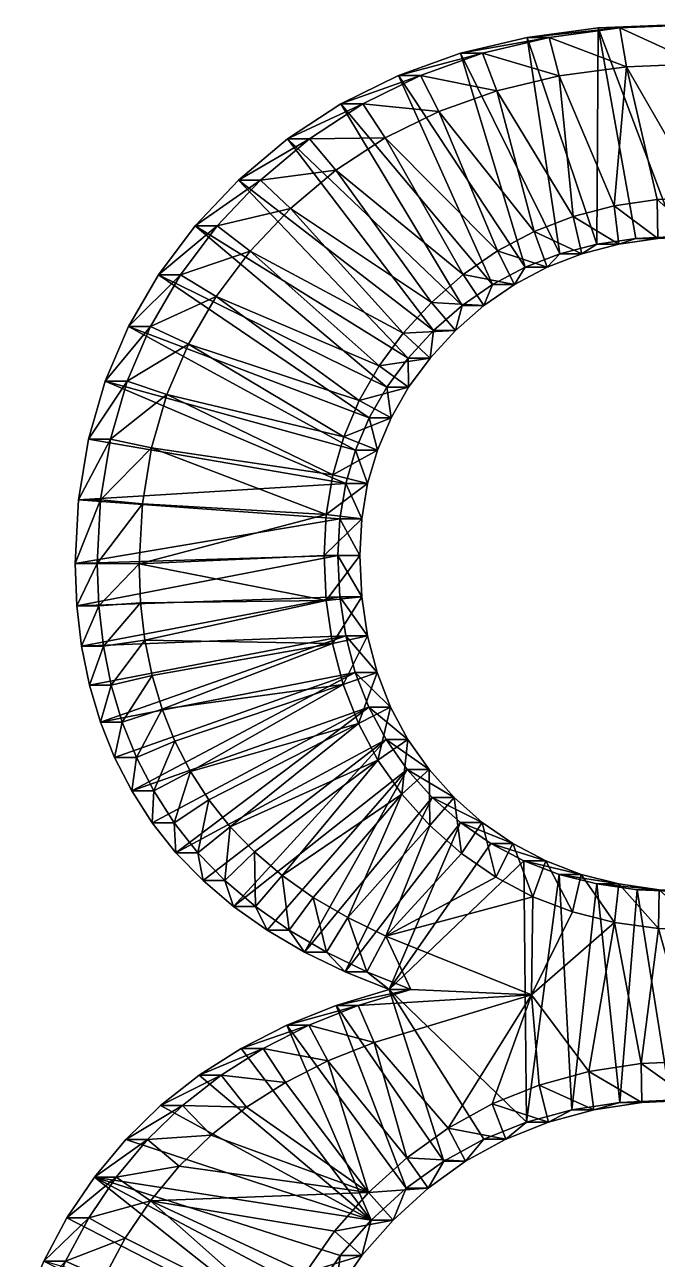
# Model space of a CAD drawing. Header units: metres. Extents: x -136 to 55, y -57 to 41.
# Drawn here: x -15.04 to -10.8, y -51.06 to -42.79 of the extents above; entities that cross this region are included whole.
import ezdxf

# ---------------------------------------------------------------- set-up
doc = ezdxf.new("R2010")
doc.units = ezdxf.units.M
doc.layers.get('0').update_dxf_attribs({"true_color": 0x57e057})

msp = doc.modelspace()

# ---------------------------------------------------------------- meshes
at = {"color": 74, "true_color": 0x58b11a}
mesh = msp.add_polyface(dxfattribs=at)
corners = [(-10.6943, -42.7922, 0.0023), (-11.199, -42.8134, 0.0509), (-10.5478, -42.7922, 1.5237), (-11.0525, -42.8134, 1.5723), (-11.6742, -42.8772, 0.0966), (-11.5277, -42.8772, 1.6181), (-12.1199, -42.9834, 0.1396), (-11.9734, -42.9834, 1.661), (-12.5361, -43.132, 0.1796), (-12.3896, -43.132, 1.7011), (-12.9227, -43.3232, 0.2169), (-10.5478, -42.7922, 1.5237), (-11.0525, -42.8134, 1.5723), (-11.5277, -42.8772, 1.6181), (-11.9734, -42.9834, 1.661), (-12.3896, -43.132, 1.7011), (-12.7762, -43.3232, 1.7383), (-10.5269, -43.0545, 1.7411), (-11.0088, -43.0747, 1.7875), (-11.4593, -43.1351, 1.8309), (-11.8785, -43.235, 1.8712), (-12.267, -43.3738, 1.9086), (-12.7762, -43.3232, 1.7383), (-12.6261, -43.5513, 1.9432), (-11.3082, -44.3271, 1.5969), (-11.367, -44.0772, 1.822), (-11.6281, -44.178, 1.8471), (-11.061, -44.2629, 1.5731), (-11.0919, -44.0057, 1.7955), (-10.7996, -44.2243, 1.548), (-10.8038, -43.9632, 1.7677), (-10.524, -44.2115, 1.5214), (-10.5029, -43.9492, 1.7388), (-11.874, -44.3081, 1.8708), (-12.1036, -44.4668, 1.8929), (-12.9568, -43.7678, 1.975), (-10.6705, -44.2115), (-10.3973, -44.2246, -0.0263), (-10.9461, -44.2243, 0.0265), (-11.2075, -44.2629, 0.0517), (-11.4547, -44.3271, 0.0755), (-11.6876, -44.4171, 0.0979), (-11.9063, -44.5327, 0.119), (-12.1107, -44.6741, 0.1387)]
mesh.append_faces([[corners[k] for k in face] for face in [(36, 0, 37), (38, 1, 36), (39, 1, 38), (40, 4, 39), (41, 6, 40), (42, 8, 41), (43, 10, 42)]], dxfattribs={"vtx0": -1, "vtx1": -1, "color": 74})
mesh.append_faces([[corners[k] for k in face] for face in [(32, 17, 18), (28, 18, 19), (25, 19, 20), (26, 20, 21), (33, 21, 23), (34, 23, 35), (36, 1, 0), (39, 4, 1), (40, 6, 4), (41, 8, 6), (42, 10, 8)]], dxfattribs={"vtx0": -1, "vtx2": -1, "color": 74})
mesh.append_faces([[corners[k] for k in face] for face in [(0, 1, 2), (1, 4, 3), (4, 6, 5), (6, 8, 7), (8, 10, 9), (2, 3, 11), (3, 5, 12), (5, 7, 13), (7, 9, 14), (9, 16, 15), (11, 12, 17), (12, 13, 18), (13, 14, 19), (14, 15, 20), (15, 22, 21), (27, 29, 28), (29, 31, 30)]], dxfattribs={"vtx1": -1, "color": 74})
mesh.append_faces([[corners[k] for k in face] for face in [(30, 32, 18), (28, 30, 18), (25, 28, 19), (26, 25, 20), (33, 26, 21), (34, 33, 23)]], dxfattribs={"vtx1": -1, "vtx2": -1, "color": 74})
mesh.append_faces([[corners[k] for k in face] for face in [(1, 3, 2), (4, 5, 3), (6, 7, 5), (8, 9, 7), (3, 12, 11), (5, 13, 12), (7, 14, 13), (9, 15, 14), (12, 18, 17), (13, 19, 18), (14, 20, 19), (15, 21, 20), (22, 23, 21), (24, 25, 26), (27, 28, 25), (29, 30, 28), (31, 32, 30)]], dxfattribs={"vtx2": -1, "color": 74})
mesh = msp.add_polyface(dxfattribs=at)
corners = [(-12.9227, -43.3232, 0.2169), (-12.7762, -43.3232, 1.7383), (-12.3896, -43.132, 1.7011), (-13.2798, -43.5568, 0.2512), (-13.1333, -43.5568, 1.7727), (-13.6074, -43.833, 0.2828), (-13.4609, -43.833, 1.8042), (-13.8979, -44.1403, 0.3108), (-13.7514, -44.1403, 1.8322), (-14.1437, -44.4674, 0.3344), (-13.9972, -44.4674, 1.8559), (-14.3448, -44.8145, 0.3538), (-14.1983, -44.8145, 1.8752), (-14.5012, -45.1814, 0.3689), (-14.3547, -45.1814, 1.8903), (-12.7762, -43.3232, 1.7383), (-12.3896, -43.132, 1.7011), (-13.1333, -43.5568, 1.7727), (-13.4609, -43.833, 1.8042), (-13.7514, -44.1403, 1.8322), (-13.9972, -44.4674, 1.8559), (-14.1983, -44.8145, 1.8752), (-14.3547, -45.1814, 1.8903), (-14.4664, -45.5682, 1.901), (-12.6261, -43.5513, 1.9432), (-12.9568, -43.7678, 1.975), (-13.261, -44.0241, 2.0043), (-13.5312, -44.3099, 2.0304), (-13.7587, -44.6128, 2.0523), (-13.9439, -44.9324, 2.0701), (-14.0877, -45.2698, 2.0839), (-12.3157, -44.6531, 1.9133), (-12.5047, -44.8587, 1.9315), (-12.6659, -45.0773, 1.947), (-12.7989, -45.3091, 1.9598), (-12.9027, -45.5533, 1.9698), (-12.1107, -44.6741, 0.1387), (-12.301, -44.8411, 0.157), (-12.471, -45.0261, 0.1734), (-12.6148, -45.2212, 0.1872), (-12.7325, -45.4264, 0.1986), (-12.8241, -45.6418, 0.2074)]
mesh.append_faces([[corners[k] for k in face] for face in [(38, 5, 37), (39, 7, 38), (40, 9, 39), (41, 11, 40)]], dxfattribs={"vtx0": -1, "vtx1": -1, "color": 74})
mesh.append_faces([[corners[k] for k in face] for face in [(31, 25, 26), (32, 26, 27), (33, 27, 28), (34, 28, 29), (35, 29, 30), (36, 3, 0), (37, 5, 3), (38, 7, 5), (39, 9, 7), (40, 11, 9), (41, 13, 11)]], dxfattribs={"vtx0": -1, "vtx2": -1, "color": 74})
mesh.append_faces([[corners[k] for k in face] for face in [(0, 3, 1), (3, 5, 4), (5, 7, 6), (7, 9, 8), (9, 11, 10), (11, 13, 12), (1, 4, 15), (4, 6, 17), (6, 8, 18), (8, 10, 19), (10, 12, 20), (12, 14, 21), (14, 23, 22), (15, 17, 24), (17, 18, 25), (18, 19, 26), (19, 20, 27), (20, 21, 28), (21, 22, 29)]], dxfattribs={"vtx1": -1, "color": 74})
mesh.append_faces([[corners[k] for k in face] for face in [(32, 31, 26), (33, 32, 27), (34, 33, 28), (35, 34, 29)]], dxfattribs={"vtx1": -1, "vtx2": -1, "color": 74})
mesh.append_faces([[corners[k] for k in face] for face in [(0, 1, 2), (3, 4, 1), (5, 6, 4), (7, 8, 6), (9, 10, 8), (11, 12, 10), (13, 14, 12), (1, 15, 16), (4, 17, 15), (6, 18, 17), (8, 19, 18), (10, 20, 19), (12, 21, 20), (14, 22, 21), (17, 25, 24), (18, 26, 25), (19, 27, 26), (20, 28, 27), (21, 29, 28), (22, 30, 29)]], dxfattribs={"vtx2": -1, "color": 74})
mesh = msp.add_polyface(dxfattribs=at)
corners = [(-12.7325, -45.4264, 0.1986), (-12.6148, -45.2212, 0.1872), (-12.586, -45.4264, 1.72), (-12.4683, -45.2212, 1.7086), (-12.471, -45.0261, 0.1734), (-12.3245, -45.0261, 1.6948), (-12.301, -44.8411, 0.157), (-12.1545, -44.8411, 1.6784), (-12.1107, -44.6741, 0.1387), (-11.9642, -44.6741, 1.6601), (-11.9063, -44.5327, 0.119), (-11.7598, -44.5327, 1.6404), (-11.6876, -44.4171, 0.0979), (-11.5411, -44.4171, 1.6194), (-11.4547, -44.3271, 0.0755), (-11.3082, -44.3271, 1.5969), (-11.2075, -44.2629, 0.0517), (-11.061, -44.2629, 1.5731), (-10.9461, -44.2243, 0.0265), (-10.7996, -44.2243, 1.548), (-10.6705, -44.2115), (-10.524, -44.2115, 1.5214), (-12.6776, -45.6418, 1.7288), (-12.6776, -45.6418, 1.7288), (-12.586, -45.4264, 1.72), (-12.4683, -45.2212, 1.7086), (-12.3245, -45.0261, 1.6948), (-12.1545, -44.8411, 1.6784), (-11.9642, -44.6741, 1.6601), (-11.7598, -44.5327, 1.6404), (-11.5411, -44.4171, 1.6194), (-11.3082, -44.3271, 1.5969), (-11.061, -44.2629, 1.5731), (-10.7996, -44.2243, 1.548), (-10.524, -44.2115, 1.5214), (-12.7989, -45.3091, 1.9598), (-12.6659, -45.0773, 1.947), (-12.5047, -44.8587, 1.9315), (-12.3157, -44.6531, 1.9133), (-12.1036, -44.4668, 1.8929), (-11.874, -44.3081, 1.8708), (-11.6281, -44.178, 1.8471), (-11.367, -44.0772, 1.822), (-12.9568, -43.7678, 1.975), (-13.2798, -43.5568, 0.2512)]
mesh.append_faces([[corners[k] for k in face] for face in [(6, 44, 8)]], dxfattribs={"vtx0": -1, "vtx1": -1, "color": 74})
mesh.append_faces([[corners[k] for k in face] for face in [(0, 1, 2), (1, 4, 3), (4, 6, 5), (6, 8, 7), (8, 10, 9), (10, 12, 11), (12, 14, 13), (14, 16, 15), (16, 18, 17), (18, 20, 19), (22, 2, 23), (2, 3, 24), (3, 5, 25), (5, 7, 26), (7, 9, 27), (9, 11, 28), (11, 13, 29), (13, 15, 30), (15, 17, 31), (17, 19, 32), (19, 21, 33), (24, 25, 35), (25, 26, 36), (26, 27, 37), (27, 28, 38), (28, 29, 39), (29, 30, 40), (30, 31, 41), (31, 32, 42)]], dxfattribs={"vtx1": -1, "color": 74})
mesh.append_faces([[corners[k] for k in face] for face in [(38, 39, 43)]], dxfattribs={"vtx1": -1, "vtx2": -1, "color": 74})
mesh.append_faces([[corners[k] for k in face] for face in [(1, 3, 2), (4, 5, 3), (6, 7, 5), (8, 9, 7), (10, 11, 9), (12, 13, 11), (14, 15, 13), (16, 17, 15), (18, 19, 17), (20, 21, 19), (2, 24, 23), (3, 25, 24), (5, 26, 25), (7, 27, 26), (9, 28, 27), (11, 29, 28), (13, 30, 29), (15, 31, 30), (17, 32, 31), (19, 33, 32), (21, 34, 33), (25, 36, 35), (26, 37, 36), (27, 38, 37), (28, 39, 38), (29, 40, 39), (30, 41, 40)]], dxfattribs={"vtx2": -1, "color": 74})
mesh = msp.add_polyface(dxfattribs=at)
corners = [(-14.5012, -45.1814, 0.3689), (-14.6129, -45.5682, 0.3796), (-14.3547, -45.1814, 1.8903), (-14.4664, -45.5682, 1.901), (-14.68, -45.9749, 0.3861), (-14.5335, -45.9749, 1.9075), (-14.7023, -46.4015, 0.3882), (-14.5558, -46.4015, 1.9096), (-14.6918, -46.6849, 0.3872), (-12.9287, -46.1029, 0.2174), (-12.8895, -45.8672, 0.2137), (-12.7822, -46.1029, 1.7389), (-12.743, -45.8672, 1.7351), (-12.8241, -45.6418, 0.2074), (-12.6776, -45.6418, 1.7288), (-12.7325, -45.4264, 0.1986), (-12.586, -45.4264, 1.72), (-12.9418, -46.3486, 0.2187), (-12.7953, -46.3486, 1.7401), (-12.7824, -46.6248, 1.7389), (-14.4664, -45.5682, 1.901), (-14.3547, -45.1814, 1.8903), (-14.5335, -45.9749, 1.9075), (-14.5558, -46.4015, 1.9096), (-14.5453, -46.6849, 1.9086), (-12.7822, -46.1029, 1.7389), (-12.743, -45.8672, 1.7351), (-12.6776, -45.6418, 1.7288), (-12.7953, -46.3486, 1.7401), (-12.7824, -46.6248, 1.7389), (-14.0877, -45.2698, 2.0839), (-14.1907, -45.6263, 2.0939), (-14.2528, -46.0033, 2.0998), (-14.2738, -46.4035, 2.1019), (-13.0209, -46.0742, 1.9812), (-12.9768, -45.8088, 1.977), (-12.9027, -45.5533, 1.9698), (-12.586, -45.4264, 1.72), (-12.7989, -45.3091, 1.9598), (-13.0355, -46.3478, 1.9826), (-13.0214, -46.6502, 1.9813)]
mesh.append_faces([[corners[k] for k in face] for face in [(10, 0, 13), (9, 4, 10), (17, 6, 9)]], dxfattribs={"vtx0": -1, "vtx1": -1, "color": 74})
mesh.append_faces([[corners[k] for k in face] for face in [(35, 30, 31), (34, 31, 32), (34, 32, 33), (10, 1, 0), (10, 4, 1), (9, 6, 4), (17, 8, 6)]], dxfattribs={"vtx0": -1, "vtx2": -1, "color": 74})
mesh.append_faces([[corners[k] for k in face] for face in [(0, 1, 2), (1, 4, 3), (4, 6, 5), (6, 8, 7), (9, 10, 11), (10, 13, 12), (13, 15, 14), (17, 9, 18), (3, 5, 20), (5, 7, 22), (7, 24, 23), (11, 12, 25), (12, 14, 26), (18, 11, 28), (21, 20, 30), (20, 22, 31), (22, 23, 32), (25, 26, 34), (26, 27, 35), (27, 37, 36), (28, 25, 39)]], dxfattribs={"vtx1": -1, "color": 74})
mesh.append_faces([[corners[k] for k in face] for face in [(35, 36, 30), (34, 35, 31), (39, 34, 33), (40, 39, 33)]], dxfattribs={"vtx1": -1, "vtx2": -1, "color": 74})
mesh.append_faces([[corners[k] for k in face] for face in [(1, 3, 2), (4, 5, 3), (6, 7, 5), (10, 12, 11), (13, 14, 12), (15, 16, 14), (17, 18, 19), (9, 11, 18), (3, 20, 21), (5, 22, 20), (7, 23, 22), (12, 26, 25), (14, 27, 26), (18, 28, 29), (11, 25, 28), (20, 31, 30), (22, 32, 31), (23, 33, 32), (26, 35, 34), (27, 36, 35), (37, 38, 36), (28, 39, 40), (25, 34, 39)]], dxfattribs={"vtx2": -1, "color": 74})
mesh = msp.add_polyface(dxfattribs=at)
corners = [(-14.6918, -46.6849, 0.3872), (-14.5453, -46.6849, 1.9086), (-14.5558, -46.4015, 1.9096), (-14.6602, -46.9565, 0.3842), (-14.5137, -46.9565, 1.9056), (-14.6075, -47.2165, 0.3791), (-14.461, -47.2165, 1.9005), (-14.5338, -47.4648, 0.372), (-14.3873, -47.4648, 1.8934), (-14.439, -47.7014, 0.3629), (-14.2925, -47.7014, 1.8843), (-14.3232, -47.9263, 0.3517), (-12.8903, -46.8861, 0.2137), (-12.9289, -46.6248, 0.2175), (-12.7438, -46.8861, 1.7352), (-12.9418, -46.3486, 0.2187), (-12.7824, -46.6248, 1.7389), (-14.5453, -46.6849, 1.9086), (-14.5558, -46.4015, 1.9096), (-14.5137, -46.9565, 1.9056), (-14.461, -47.2165, 1.9005), (-14.3873, -47.4648, 1.8934), (-14.2925, -47.7014, 1.8843), (-14.1767, -47.9263, 1.8731), (-14.2738, -46.4035, 2.1019), (-14.2641, -46.6647, 2.1009), (-14.235, -46.9151, 2.0981), (-14.1868, -47.1528, 2.0935), (-14.1199, -47.3782, 2.087), (-14.0343, -47.592, 2.0788), (-14.1767, -47.9263, 1.8731), (-13.9298, -47.7947, 2.0687), (-12.7438, -46.8861, 1.7352), (-12.9787, -46.9388, 1.9772), (-12.9068, -47.2139, 1.9702), (-12.7824, -46.6248, 1.7389), (-13.0214, -46.6502, 1.9813), (-12.7953, -46.3486, 1.7401), (-12.8054, -47.4745, 1.9605), (-13.8067, -47.9865, 2.0569), (-12.6746, -47.7193, 1.9479), (-13.6642, -48.1665, 2.0432), (-12.8258, -47.1327, 0.2075), (-12.7356, -47.3644, 0.1988), (-12.6197, -47.5813, 0.1877), (-14.0275, -48.34, 0.3232)]
mesh.append_faces([[corners[k] for k in face] for face in [(13, 0, 15), (12, 3, 13), (42, 7, 12), (43, 11, 42), (44, 45, 43)]], dxfattribs={"vtx0": -1, "vtx1": -1, "color": 74})
mesh.append_faces([[corners[k] for k in face] for face in [(36, 24, 25), (36, 25, 26), (33, 26, 27), (33, 27, 28), (34, 28, 29), (34, 29, 31), (38, 31, 39), (13, 3, 0), (12, 5, 3), (12, 7, 5), (42, 9, 7), (42, 11, 9)]], dxfattribs={"vtx0": -1, "vtx2": -1, "color": 74})
mesh.append_faces([[corners[k] for k in face] for face in [(0, 3, 1), (3, 5, 4), (5, 7, 6), (7, 9, 8), (9, 11, 10), (12, 13, 14), (13, 15, 16), (1, 4, 17), (4, 6, 19), (6, 8, 20), (8, 10, 21), (10, 23, 22), (18, 17, 24), (17, 19, 25), (19, 20, 26), (20, 21, 27), (21, 22, 28), (22, 30, 29), (35, 37, 36)]], dxfattribs={"vtx1": -1, "color": 74})
mesh.append_faces([[corners[k] for k in face] for face in [(33, 36, 26), (34, 33, 28), (38, 34, 31), (40, 38, 41)]], dxfattribs={"vtx1": -1, "vtx2": -1, "color": 74})
mesh.append_faces([[corners[k] for k in face] for face in [(0, 1, 2), (3, 4, 1), (5, 6, 4), (7, 8, 6), (9, 10, 8), (1, 17, 18), (4, 19, 17), (6, 20, 19), (8, 21, 20), (10, 22, 21), (17, 25, 24), (19, 26, 25), (20, 27, 26), (21, 28, 27), (22, 29, 28), (30, 31, 29), (32, 33, 34), (35, 36, 33)]], dxfattribs={"vtx2": -1, "color": 74})
mesh = msp.add_polyface(dxfattribs=at)
corners = [(-11.6965, -48.3948, 0.0988), (-11.55, -48.3948, 1.6202), (-11.313, -48.4847, 1.5974), (-11.9173, -48.2791, 0.1201), (-11.7709, -48.2791, 1.6415), (-12.122, -48.1378, 0.1398), (-11.9755, -48.1378, 1.6612), (-12.3105, -47.9707, 0.1579), (-12.164, -47.9707, 1.6793), (-12.478, -47.7834, 0.174), (-12.3315, -47.7834, 1.6955), (-12.6197, -47.5813, 0.1877), (-12.4732, -47.5813, 1.7091), (-12.7356, -47.3644, 0.1988), (-12.5891, -47.3644, 1.7203), (-12.8258, -47.1327, 0.2075), (-12.6793, -47.1327, 1.729), (-12.8903, -46.8861, 0.2137), (-12.7438, -46.8861, 1.7352), (-12.9289, -46.6248, 0.2175), (-12.7824, -46.6248, 1.7389), (-11.55, -48.3948, 1.6202), (-11.313, -48.4847, 1.5974), (-11.7709, -48.2791, 1.6415), (-11.9755, -48.1378, 1.6612), (-12.164, -47.9707, 1.6793), (-12.3315, -47.7834, 1.6955), (-12.4732, -47.5813, 1.7091), (-12.5891, -47.3644, 1.7203), (-12.6793, -47.1327, 1.729), (-12.7438, -46.8861, 1.7352), (-12.7824, -46.6248, 1.7389), (-12.7953, -46.3486, 1.7401), (-11.6359, -48.6344, 1.8479), (-11.8846, -48.5041, 1.8718), (-12.1153, -48.3447, 1.894), (-12.3269, -48.1572, 1.9144), (-12.5149, -47.947, 1.9325), (-12.6746, -47.7193, 1.9479), (-12.8054, -47.4745, 1.9605), (-12.9068, -47.2139, 1.9702), (-12.9787, -46.9388, 1.9772), (-12.8761, -48.7741, 1.9673), (-13.1073, -48.6388, 1.9895), (-13.3154, -48.4923, 2.0096), (-13.1662, -49.0055, 0.2403), (-12.8943, -49.1378, 0.2141)]
mesh.append_faces([[corners[k] for k in face] for face in [(7, 45, 9), (5, 46, 7)]], dxfattribs={"vtx0": -1, "vtx1": -1, "color": 74})
mesh.append_faces([[corners[k] for k in face] for face in [(42, 36, 37), (44, 37, 38)]], dxfattribs={"vtx0": -1, "vtx2": -1, "color": 74})
mesh.append_faces([[corners[k] for k in face] for face in [(0, 3, 1), (3, 5, 4), (5, 7, 6), (7, 9, 8), (9, 11, 10), (11, 13, 12), (13, 15, 14), (15, 17, 16), (1, 4, 21), (4, 6, 23), (6, 8, 24), (8, 10, 25), (10, 12, 26), (12, 14, 27), (14, 16, 28), (16, 18, 29), (18, 20, 30), (20, 32, 31), (21, 23, 33), (23, 24, 34), (24, 25, 35), (25, 26, 36), (26, 27, 37), (27, 28, 38), (28, 29, 39), (29, 30, 40), (30, 31, 41)]], dxfattribs={"vtx1": -1, "color": 74})
mesh.append_faces([[corners[k] for k in face] for face in [(43, 42, 37)]], dxfattribs={"vtx1": -1, "vtx2": -1, "color": 74})
mesh.append_faces([[corners[k] for k in face] for face in [(0, 1, 2), (3, 4, 1), (5, 6, 4), (7, 8, 6), (9, 10, 8), (11, 12, 10), (13, 14, 12), (15, 16, 14), (17, 18, 16), (19, 20, 18), (1, 21, 22), (4, 23, 21), (6, 24, 23), (8, 25, 24), (10, 26, 25), (12, 27, 26), (14, 28, 27), (16, 29, 28), (18, 30, 29), (20, 31, 30), (24, 35, 34), (25, 36, 35), (26, 37, 36), (27, 38, 37), (28, 39, 38), (29, 40, 39)]], dxfattribs={"vtx2": -1, "color": 74})
mesh = msp.add_polyface(dxfattribs=at)
corners = [(-12.9539, -49.3641, 0.2199), (-13.284, -49.4957, 0.2516), (-12.8074, -49.3641, 1.7413), (-13.1375, -49.4957, 1.7731), (-14.3232, -47.9263, 0.3517), (-14.1767, -47.9263, 1.8731), (-14.2925, -47.7014, 1.8843), (-14.1863, -48.1394, 0.3385), (-14.0398, -48.1394, 1.86), (-14.0275, -48.34, 0.3232), (-13.881, -48.34, 1.8447), (-13.8461, -48.5268, 0.3058), (-13.6996, -48.5268, 1.8272), (-13.6421, -48.7, 0.2861), (-13.4956, -48.7, 1.8076), (-13.4155, -48.8596, 0.2643), (-13.269, -48.8596, 1.7857), (-13.1662, -49.0055, 0.2403), (-13.0197, -49.0055, 1.7617), (-12.8943, -49.1378, 0.2141), (-12.7478, -49.1378, 1.7356), (-12.8074, -49.3641, 1.7413), (-13.1375, -49.4957, 1.7731), (-14.1767, -47.9263, 1.8731), (-14.2925, -47.7014, 1.8843), (-14.0398, -48.1394, 1.86), (-13.881, -48.34, 1.8447), (-13.6996, -48.5268, 1.8272), (-13.4956, -48.7, 1.8076), (-13.269, -48.8596, 1.7857), (-13.0197, -49.0055, 1.7617), (-13.9298, -47.7947, 2.0687), (-13.8067, -47.9865, 2.0569), (-13.6642, -48.1665, 2.0432), (-13.5008, -48.3349, 2.0274), (-13.3154, -48.4923, 2.0096), (-13.1073, -48.6388, 1.9895), (-12.8761, -48.7741, 1.9673), (-12.7478, -49.1378, 1.7356), (-12.5149, -47.947, 1.9325), (-12.6746, -47.7193, 1.9479), (-12.8054, -47.4745, 1.9605), (-12.7356, -47.3644, 0.1988), (-12.6197, -47.5813, 0.1877), (-12.478, -47.7834, 0.174)]
mesh.append_faces([[corners[k] for k in face] for face in [(34, 40, 33), (44, 13, 43)]], dxfattribs={"vtx0": -1, "vtx1": -1, "color": 74})
mesh.append_faces([[corners[k] for k in face] for face in [(41, 32, 33), (42, 7, 4), (42, 9, 7), (43, 11, 9), (43, 13, 11), (44, 15, 13), (44, 17, 15)]], dxfattribs={"vtx0": -1, "vtx2": -1, "color": 74})
mesh.append_faces([[corners[k] for k in face] for face in [(0, 1, 2), (4, 7, 5), (7, 9, 8), (9, 11, 10), (11, 13, 12), (13, 15, 14), (15, 17, 16), (17, 19, 18), (2, 3, 21), (5, 8, 23), (8, 10, 25), (10, 12, 26), (12, 14, 27), (14, 16, 28), (16, 18, 29), (18, 20, 30), (23, 25, 31), (25, 26, 32), (26, 27, 33), (27, 28, 34), (28, 29, 35), (29, 30, 36), (30, 38, 37)]], dxfattribs={"vtx1": -1, "color": 74})
mesh.append_faces([[corners[k] for k in face] for face in [(35, 36, 39), (34, 35, 40)]], dxfattribs={"vtx1": -1, "vtx2": -1, "color": 74})
mesh.append_faces([[corners[k] for k in face] for face in [(1, 3, 2), (4, 5, 6), (7, 8, 5), (9, 10, 8), (11, 12, 10), (13, 14, 12), (15, 16, 14), (17, 18, 16), (19, 20, 18), (3, 22, 21), (5, 23, 24), (8, 25, 23), (10, 26, 25), (12, 27, 26), (14, 28, 27), (16, 29, 28), (18, 30, 29), (25, 32, 31), (26, 33, 32), (27, 34, 33), (28, 35, 34), (29, 36, 35), (30, 37, 36)]], dxfattribs={"vtx2": -1, "color": 74})
mesh = msp.add_polyface(dxfattribs=at)
corners = [(-12.8943, -49.1378, 0.2141), (-12.5998, -49.2565, 0.1858), (-12.7478, -49.1378, 1.7356), (-12.4533, -49.2565, 1.7072), (-12.9539, -49.3641, 0.2199), (-12.8074, -49.3641, 1.7413), (-10.6515, -48.6004, -0.0018), (-10.937, -48.5875, 0.0257), (-10.505, -48.6004, 1.5196), (-10.7905, -48.5875, 1.5471), (-11.2064, -48.549, 0.0516), (-11.0599, -48.549, 1.573), (-11.4595, -48.4847, 0.076), (-11.313, -48.4847, 1.5974), (-11.6965, -48.3948, 0.0988), (-12.7478, -49.1378, 1.7356), (-13.0197, -49.0055, 1.7617), (-12.4533, -49.2565, 1.7072), (-12.8074, -49.3641, 1.7413), (-10.505, -48.6004, 1.5196), (-10.7905, -48.5875, 1.5471), (-11.0599, -48.549, 1.573), (-11.313, -48.4847, 1.5974), (-11.55, -48.3948, 1.6202), (-12.6214, -48.898, 1.9427), (-12.8761, -48.7741, 1.9673), (-11.6456, -49.2911, 1.8488), (-12.7004, -49.6117, 1.9504), (-10.4839, -48.8627, 1.7369), (-10.7939, -48.8487, 1.7668), (-11.0894, -48.8064, 1.7952), (-11.3704, -48.7351, 1.8223), (-11.55, -48.3948, 1.6202), (-11.6359, -48.6344, 1.8479), (-11.7709, -48.2791, 1.6415), (-11.8846, -48.5041, 1.8718), (-10.5459, -49.7355, 1.7429), (-10.9109, -49.7531, 1.778), (-11.2601, -49.8065, 1.8117), (-12.1153, -48.3447, 1.894), (-12.3269, -48.1572, 1.9144), (-10.7133, -49.9978, 0.0041), (-11.0524, -50.0142, 0.0368), (-12.3105, -47.9707, 0.1579), (-13.1662, -49.0055, 0.2403), (-12.122, -48.1378, 0.1398), (-11.9173, -48.2791, 0.1201), (-11.3739, -50.0634, 0.0677), (-11.678, -50.1453, 0.097)]
mesh.append_faces([[corners[k] for k in face] for face in [(46, 1, 45), (14, 1, 46), (12, 48, 14)]], dxfattribs={"vtx0": -1, "vtx1": -1, "color": 74})
mesh.append_faces([[corners[k] for k in face] for face in [(26, 38, 30), (14, 48, 1)]], dxfattribs={"vtx0": -1, "vtx1": -1, "vtx2": -1, "color": 74})
mesh.append_faces([[corners[k] for k in face] for face in [(36, 28, 29), (37, 29, 30), (26, 30, 31), (26, 31, 33), (24, 33, 35), (24, 35, 39), (24, 39, 40), (41, 7, 6), (42, 10, 7), (43, 0, 44), (45, 1, 0), (47, 12, 10)]], dxfattribs={"vtx0": -1, "vtx2": -1, "color": 74})
mesh.append_faces([[corners[k] for k in face] for face in [(0, 1, 2), (1, 4, 3), (6, 7, 8), (7, 10, 9), (10, 12, 11), (12, 14, 13), (2, 3, 15), (3, 5, 17), (8, 9, 19), (9, 11, 20), (11, 13, 21), (13, 23, 22), (15, 17, 24), (17, 18, 26), (19, 20, 28), (20, 21, 29), (21, 22, 30), (22, 32, 31)]], dxfattribs={"vtx1": -1, "color": 74})
mesh.append_faces([[corners[k] for k in face] for face in [(37, 36, 29), (38, 37, 30), (24, 26, 33), (25, 24, 40)]], dxfattribs={"vtx1": -1, "vtx2": -1, "color": 74})
mesh.append_faces([[corners[k] for k in face] for face in [(1, 3, 2), (4, 5, 3), (7, 9, 8), (10, 11, 9), (12, 13, 11), (2, 15, 16), (3, 17, 15), (5, 18, 17), (9, 20, 19), (11, 21, 20), (13, 22, 21), (15, 24, 25), (17, 26, 24), (18, 27, 26), (20, 29, 28), (21, 30, 29), (22, 31, 30), (32, 33, 31), (34, 35, 33)]], dxfattribs={"vtx2": -1, "color": 74})
mesh = msp.add_polyface(dxfattribs=at)
corners = [(-13.284, -49.4957, 0.2516), (-13.5901, -49.6513, 0.2811), (-13.1375, -49.4957, 1.7731), (-13.4436, -49.6513, 1.8026), (-12.4849, -50.5876, 0.1747), (-12.2335, -50.4074, 0.1505), (-12.3384, -50.5876, 1.6961), (-12.087, -50.4074, 1.6719), (-11.9645, -50.26, 0.1246), (-11.818, -50.26, 1.646), (-11.678, -50.1453, 0.097), (-11.5315, -50.1453, 1.6184), (-11.3739, -50.0634, 0.0677), (-11.2275, -50.0634, 1.5892), (-11.0524, -50.0142, 0.0368), (-10.9059, -50.0142, 1.5582), (-13.1375, -49.4957, 1.7731), (-13.4436, -49.6513, 1.8026), (-12.3384, -50.5876, 1.6961), (-12.087, -50.4074, 1.6719), (-11.818, -50.26, 1.646), (-11.5315, -50.1453, 1.6184), (-11.2275, -50.0634, 1.5892), (-10.9059, -50.0142, 1.5582), (-12.8074, -49.3641, 1.7413), (-12.7004, -49.6117, 1.9504), (-13.0093, -49.7348, 1.9801), (-13.2936, -49.8794, 2.0075), (-12.4814, -50.3832, 1.9293), (-12.2047, -50.185, 1.9026), (-11.9082, -50.0224, 1.8741), (-11.5929, -49.8962, 1.8437), (-11.2601, -49.8065, 1.8117), (-10.9109, -49.7531, 1.778), (-13.554, -50.0451, 2.0325), (-13.7911, -50.2321, 2.0554), (-12.7372, -50.6162, 1.9539), (-11.6456, -49.2911, 1.8488), (-12.7188, -50.8006, 0.1972), (-13.8721, -49.8309, 0.3083), (-12.9539, -49.3641, 0.2199), (-12.5998, -49.2565, 0.1858), (-11.2064, -48.549, 0.0516), (-11.4595, -48.4847, 0.076)]
mesh.append_faces([[corners[k] for k in face] for face in [(1, 38, 39), (0, 38, 1), (40, 4, 0), (41, 5, 40), (12, 42, 14)]], dxfattribs={"vtx0": -1, "vtx1": -1, "color": 74})
mesh.append_faces([[corners[k] for k in face] for face in [(26, 36, 28), (25, 28, 29), (37, 29, 30), (37, 30, 31), (37, 31, 32), (0, 4, 38), (40, 5, 4), (41, 8, 5), (41, 10, 8)]], dxfattribs={"vtx0": -1, "vtx2": -1, "color": 74})
mesh.append_faces([[corners[k] for k in face] for face in [(0, 1, 2), (4, 5, 6), (5, 8, 7), (8, 10, 9), (10, 12, 11), (12, 14, 13), (2, 3, 16), (6, 7, 18), (7, 9, 19), (9, 11, 20), (11, 13, 21), (13, 15, 22), (24, 16, 25), (16, 17, 26), (18, 19, 28), (19, 20, 29), (20, 21, 30), (21, 22, 31), (22, 23, 32)]], dxfattribs={"vtx1": -1, "color": 74})
mesh.append_faces([[corners[k] for k in face] for face in [(34, 35, 36), (27, 34, 36), (26, 27, 36), (25, 26, 28), (37, 25, 29), (12, 10, 43)]], dxfattribs={"vtx1": -1, "vtx2": -1, "color": 74})
mesh.append_faces([[corners[k] for k in face] for face in [(1, 3, 2), (5, 7, 6), (8, 9, 7), (10, 11, 9), (12, 13, 11), (14, 15, 13), (3, 17, 16), (7, 19, 18), (9, 20, 19), (11, 21, 20), (13, 22, 21), (15, 23, 22), (16, 26, 25), (17, 27, 26), (19, 29, 28), (20, 30, 29), (21, 31, 30), (22, 32, 31), (23, 33, 32)]], dxfattribs={"vtx2": -1, "color": 74})
mesh = msp.add_polyface(dxfattribs=at)
corners = [(-7.7076, -49.7118, -0.2853), (-8.0113, -49.539, -0.2561), (-7.5611, -49.7118, 1.2361), (-7.8648, -49.539, 1.2654), (-8.34, -49.3872, -0.2244), (-11.0524, -50.0142, 0.0368), (-10.7133, -49.9978, 0.0041), (-10.9059, -50.0142, 1.5582), (-10.5668, -49.9978, 1.5256), (-10.3661, -50.0144, -0.0293), (-10.2196, -50.0144, 1.4921), (-10.0363, -50.0641, -0.0611), (-9.8898, -50.0641, 1.4604), (-9.7242, -50.147, -0.0911), (-9.5777, -50.147, 1.4303), (-9.4295, -50.2631, -0.1195), (-9.283, -50.2631, 1.4019), (-7.8648, -49.539, 1.2654), (-7.5611, -49.7118, 1.2361), (-8.1935, -49.3872, 1.297), (-10.9059, -50.0142, 1.5582), (-10.5668, -49.9978, 1.5256), (-10.2196, -50.0144, 1.4921), (-9.8898, -50.0641, 1.4604), (-9.5777, -50.147, 1.4303), (-9.283, -50.2631, 1.4019), (-9.0059, -50.4123, 1.3753), (-7.679, -49.934, 1.4668), (-7.9628, -49.7724, 1.4942), (-8.1935, -49.3872, 1.297), (-8.2722, -49.6295, 1.524), (-10.9109, -49.7531, 1.778), (-10.5459, -49.7355, 1.7429), (-10.173, -49.7533, 1.707), (-9.8161, -49.8072, 1.6726), (-9.4755, -49.8976, 1.6398), (-9.1525, -50.0248, 1.6087), (-9.0059, -50.4123, 1.3753), (-8.8481, -50.1887, 1.5794), (-8.2995, -50.6237, 1.5266), (-7.4202, -50.114, 1.4419), (-8.5636, -50.3886, 1.552), (-9.2433, -49.2706, 1.6175), (-10.937, -48.5875, 0.0257), (-8.4341, -51.051, -0.2153), (-7.4289, -49.9057, -0.3121), (-8.6507, -50.8102, -0.1945), (-8.8928, -50.5947, -0.1712), (-9.1524, -50.4123, -0.1462), (-8.6937, -49.2565, -0.1903)]
mesh.append_faces([[corners[k] for k in face] for face in [(5, 43, 6), (48, 4, 47), (15, 49, 48)]], dxfattribs={"vtx0": -1, "vtx1": -1, "color": 74})
mesh.append_faces([[corners[k] for k in face] for face in [(39, 40, 27), (39, 27, 28), (41, 28, 30), (38, 30, 42), (44, 0, 45), (46, 1, 0), (47, 4, 1), (48, 49, 4)]], dxfattribs={"vtx0": -1, "vtx2": -1, "color": 74})
mesh.append_faces([[corners[k] for k in face] for face in [(0, 1, 2), (1, 4, 3), (5, 6, 7), (6, 9, 8), (9, 11, 10), (11, 13, 12), (13, 15, 14), (3, 19, 17), (7, 8, 20), (8, 10, 21), (10, 12, 22), (12, 14, 23), (14, 16, 24), (16, 26, 25), (18, 17, 27), (17, 29, 28), (20, 21, 31), (21, 22, 32), (22, 23, 33), (23, 24, 34), (24, 25, 35), (25, 37, 36)]], dxfattribs={"vtx1": -1, "color": 74})
mesh.append_faces([[corners[k] for k in face] for face in [(41, 39, 28), (38, 41, 30), (36, 38, 42), (35, 36, 42), (34, 35, 42)]], dxfattribs={"vtx1": -1, "vtx2": -1, "color": 74})
mesh.append_faces([[corners[k] for k in face] for face in [(1, 3, 2), (6, 8, 7), (9, 10, 8), (11, 12, 10), (13, 14, 12), (15, 16, 14), (3, 17, 18), (8, 21, 20), (10, 22, 21), (12, 23, 22), (14, 24, 23), (16, 25, 24), (17, 28, 27), (29, 30, 28), (21, 32, 31), (22, 33, 32), (23, 34, 33), (24, 35, 34), (25, 36, 35), (37, 38, 36)]], dxfattribs={"vtx2": -1, "color": 74})
mesh = msp.add_polyface(dxfattribs=at)
corners = [(-13.5901, -49.6513, 0.2811), (-13.8721, -49.8309, 0.3083), (-13.4436, -49.6513, 1.8026), (-13.7256, -49.8309, 1.8297), (-14.1302, -50.0344, 0.3331), (-13.9837, -50.0344, 1.8546), (-14.3642, -50.262, 0.3557), (-14.2177, -50.262, 1.8771), (-14.5743, -50.5135, 0.3759), (-14.4278, -50.5135, 1.8973), (-14.7582, -50.7861, 0.3936), (-14.6117, -50.7861, 1.915), (-14.9138, -51.0769, 0.4086), (-14.7673, -51.0769, 1.93), (-15.0411, -51.3857, 0.4208), (-14.8946, -51.3857, 1.9423), (-13.4436, -49.6513, 1.8026), (-13.7256, -49.8309, 1.8297), (-13.9837, -50.0344, 1.8546), (-14.2177, -50.262, 1.8771), (-14.4278, -50.5135, 1.8973), (-14.6117, -50.7861, 1.915), (-14.7673, -51.0769, 1.93), (-14.8946, -51.3857, 1.9423), (-13.2936, -49.8794, 2.0075), (-13.554, -50.0451, 2.0325), (-13.7911, -50.2321, 2.0554), (-14.0057, -50.4408, 2.076), (-14.1984, -50.6716, 2.0946), (-14.3673, -50.922, 2.1109), (-14.5104, -51.1893, 2.1246), (-14.6278, -51.4742, 2.1359), (-12.7372, -50.6162, 1.9539), (-13.1598, -51.1545, 1.9946), (-12.9657, -50.8758, 1.9759), (-13.3191, -51.452, 2.0099), (-13.4429, -51.7671, 2.0218), (-12.7188, -50.8006, 0.1972), (-13.1048, -51.2921, 0.2344), (-12.9279, -51.0382, 0.2174), (-13.2496, -51.5625, 0.2483), (-13.3621, -51.8492, 0.2592)]
mesh.append_faces([[corners[k] for k in face] for face in [(6, 37, 8), (4, 37, 6), (1, 37, 4), (38, 8, 39), (40, 8, 38)]], dxfattribs={"vtx0": -1, "vtx1": -1, "color": 74})
mesh.append_faces([[corners[k] for k in face] for face in [(35, 28, 29), (35, 29, 30), (36, 30, 31), (40, 10, 8), (40, 12, 10), (41, 14, 12)]], dxfattribs={"vtx0": -1, "vtx2": -1, "color": 74})
mesh.append_faces([[corners[k] for k in face] for face in [(0, 1, 2), (1, 4, 3), (4, 6, 5), (6, 8, 7), (8, 10, 9), (10, 12, 11), (12, 14, 13), (2, 3, 16), (3, 5, 17), (5, 7, 18), (7, 9, 19), (9, 11, 20), (11, 13, 21), (13, 15, 22), (16, 17, 24), (17, 18, 25), (18, 19, 26), (19, 20, 27), (20, 21, 28), (21, 22, 29), (22, 23, 30)]], dxfattribs={"vtx1": -1, "color": 74})
mesh.append_faces([[corners[k] for k in face] for face in [(27, 28, 32), (26, 27, 32), (33, 34, 28), (35, 33, 28), (36, 35, 30)]], dxfattribs={"vtx1": -1, "vtx2": -1, "color": 74})
mesh.append_faces([[corners[k] for k in face] for face in [(1, 3, 2), (4, 5, 3), (6, 7, 5), (8, 9, 7), (10, 11, 9), (12, 13, 11), (14, 15, 13), (3, 17, 16), (5, 18, 17), (7, 19, 18), (9, 20, 19), (11, 21, 20), (13, 22, 21), (15, 23, 22), (17, 25, 24), (18, 26, 25), (19, 27, 26), (20, 28, 27), (21, 29, 28), (22, 30, 29), (23, 31, 30)]], dxfattribs={"vtx2": -1, "color": 74})
mesh = msp.add_polyface(dxfattribs=at)
corners = [(-13.4908, -52.4718, 0.2716), (-13.4426, -52.1523, 0.2669), (-13.3443, -52.4718, 1.793), (-13.2961, -52.1523, 1.7883), (-13.3621, -51.8492, 0.2592), (-13.2156, -51.8492, 1.7806), (-13.2496, -51.5625, 0.2483), (-13.1031, -51.5625, 1.7698), (-13.1048, -51.2921, 0.2344), (-12.9583, -51.2921, 1.7558), (-12.9279, -51.0382, 0.2174), (-12.7814, -51.0382, 1.7388), (-12.7188, -50.8006, 0.1972), (-12.5723, -50.8006, 1.7187), (-12.4849, -50.5876, 0.1747), (-12.3384, -50.5876, 1.6961), (-13.479, -53.2244, 0.2704), (-13.3325, -53.2244, 1.7919), (-13.2977, -53.4298, 1.7885), (-13.4999, -53.017, 0.2724), (-13.3534, -53.017, 1.7939), (-13.5069, -52.8078, 0.2731), (-13.3604, -52.8078, 1.7945), (-13.3443, -52.4718, 1.793), (-13.2961, -52.1523, 1.7883), (-13.2156, -51.8492, 1.7806), (-13.1031, -51.5625, 1.7698), (-12.9583, -51.2921, 1.7558), (-12.7814, -51.0382, 1.7388), (-12.5723, -50.8006, 1.7187), (-12.3384, -50.5876, 1.6961), (-13.3325, -53.2244, 1.7919), (-13.2977, -53.4298, 1.7885), (-13.3534, -53.017, 1.7939), (-13.3604, -52.8078, 1.7945), (-13.5833, -52.4458, 2.0354), (-13.5308, -52.0988, 2.0303), (-13.4429, -51.7671, 2.0218), (-13.3191, -51.452, 2.0099), (-13.1598, -51.1545, 1.9946), (-12.9657, -50.8758, 1.9759), (-12.7372, -50.6162, 1.9539), (-12.4814, -50.3832, 1.9293), (-13.5702, -53.2596, 2.0341), (-13.5929, -53.0346, 2.0363), (-13.6005, -52.8058, 2.037), (-14.1984, -50.6716, 2.0946), (-14.5743, -50.5135, 0.3759)]
mesh.append_faces([[corners[k] for k in face] for face in [(10, 47, 12)]], dxfattribs={"vtx0": -1, "vtx1": -1, "color": 74})
mesh.append_faces([[corners[k] for k in face] for face in [(0, 1, 2), (1, 4, 3), (4, 6, 5), (6, 8, 7), (8, 10, 9), (10, 12, 11), (12, 14, 13), (16, 19, 17), (2, 3, 23), (3, 5, 24), (5, 7, 25), (7, 9, 26), (9, 11, 27), (11, 13, 28), (13, 15, 29), (17, 20, 31), (20, 22, 33), (22, 2, 34), (23, 24, 35), (24, 25, 36), (25, 26, 37), (26, 27, 38), (27, 28, 39), (28, 29, 40), (29, 30, 41), (31, 33, 43), (33, 34, 44), (34, 23, 45)]], dxfattribs={"vtx1": -1, "color": 74})
mesh.append_faces([[corners[k] for k in face] for face in [(40, 41, 46)]], dxfattribs={"vtx1": -1, "vtx2": -1, "color": 74})
mesh.append_faces([[corners[k] for k in face] for face in [(1, 3, 2), (4, 5, 3), (6, 7, 5), (8, 9, 7), (10, 11, 9), (12, 13, 11), (14, 15, 13), (16, 17, 18), (19, 20, 17), (21, 22, 20), (0, 2, 22), (3, 24, 23), (5, 25, 24), (7, 26, 25), (9, 27, 26), (11, 28, 27), (13, 29, 28), (15, 30, 29), (17, 31, 32), (20, 33, 31), (22, 34, 33), (2, 23, 34), (25, 37, 36), (26, 38, 37), (27, 39, 38), (28, 40, 39), (29, 41, 40), (30, 42, 41)]], dxfattribs={"vtx2": -1, "color": 74})

doc.saveas('drawing.dxf')
